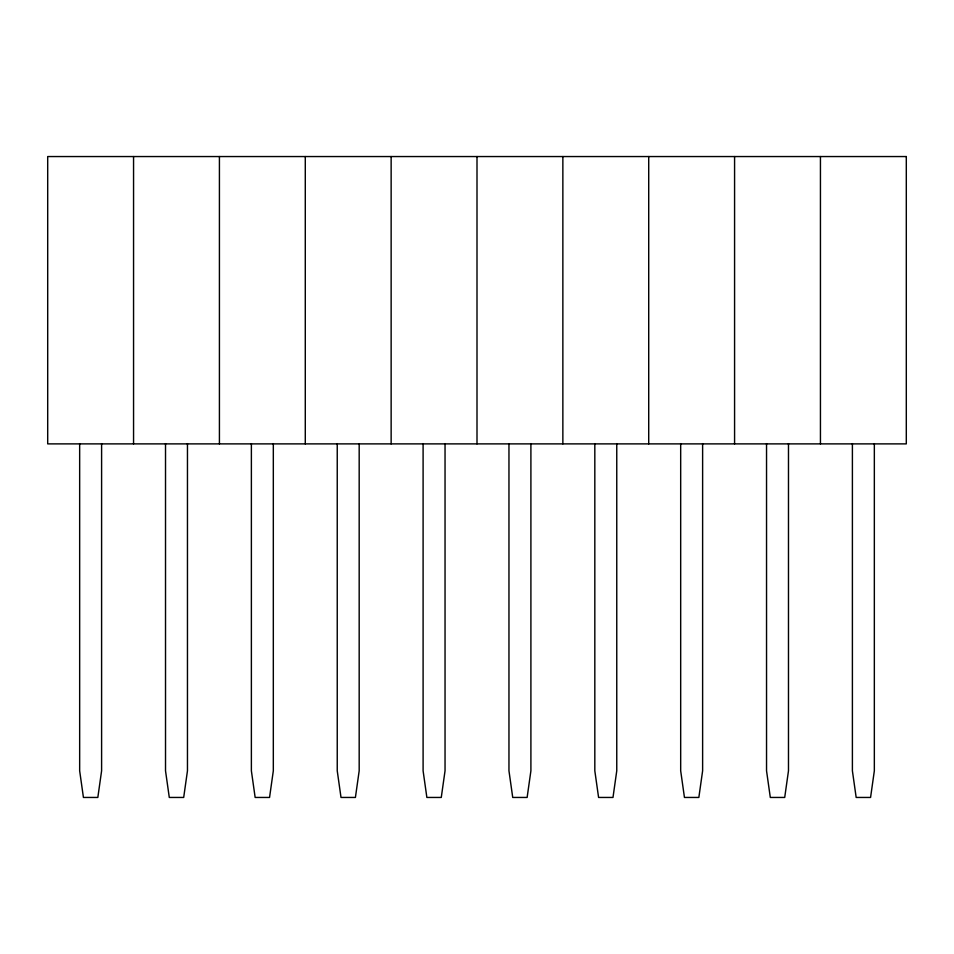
<?xml version="1.0" encoding="UTF-8"?>
<svg xmlns="http://www.w3.org/2000/svg" width="954" height="954" viewBox="0 0 954 954"><rect width="100%" height="100%" fill="white"/><g stroke="black" fill="none" stroke-linecap="round" stroke-linejoin="round"><path stroke-width="1.43" d="M874.341 443.598L874.341 770.808L870.573 797.449L856.167 797.449L852.399 770.808L852.399 443.598M820.44 156.551L820.44 443.884M788.481 443.598L788.481 770.808L784.713 797.449L770.307 797.449L766.539 770.808L766.539 443.598M734.58 156.551L734.58 443.884M702.621 443.598L702.621 770.808L698.853 797.449L684.447 797.449L680.679 770.808L680.679 443.598M648.72 156.551L648.72 443.884M616.761 443.598L616.761 770.808L612.993 797.449L598.587 797.449L594.819 770.808L594.819 443.598M562.86 156.551L562.86 443.884M530.901 443.598L530.901 770.808L527.133 797.449L512.727 797.449L508.959 770.808L508.959 443.598M477 156.551L477 443.884M445.041 443.598L445.041 770.808L441.273 797.449L426.867 797.449L423.099 770.808L423.099 443.598M391.14 156.551L391.14 443.884M359.181 443.598L359.181 770.808L355.413 797.449L341.007 797.449L337.239 770.808L337.239 443.598M305.28 156.551L305.28 443.884M273.321 443.598L273.321 770.808L269.553 797.449L255.147 797.449L251.379 770.808L251.379 443.598M219.42 156.551L219.42 443.884M187.461 443.598L187.461 770.808L183.693 797.449L169.287 797.449L165.519 770.808L165.519 443.598M133.56 156.551L133.56 443.884M101.601 443.598L101.601 770.808L97.833 797.449L83.427 797.449L79.659 770.808L79.659 443.598M906.3 156.551L47.7 156.551L47.7 443.884L906.3 443.884L906.3 156.551"/></g></svg>
